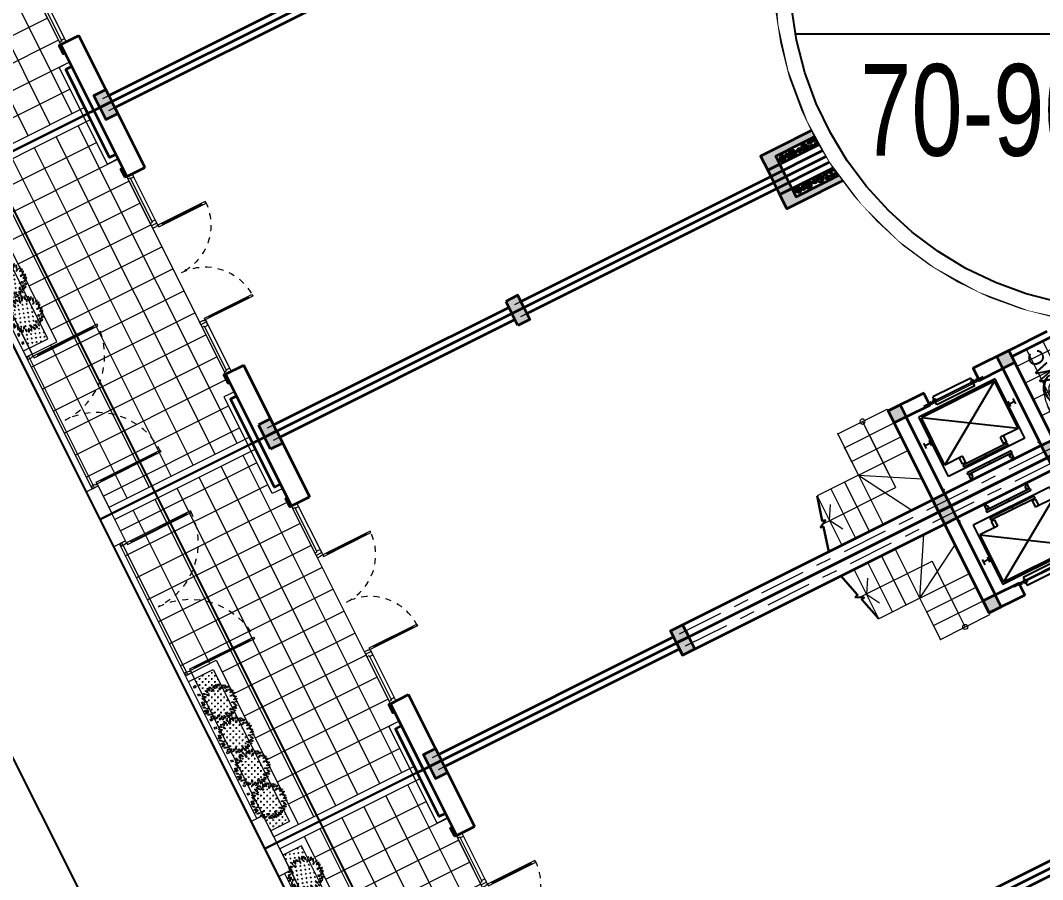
# Model space of a CAD drawing. Header units: millimetres. Extents: x 567980 to 569372, y 2065777 to 2066674.
# Drawn here: x 568853.34 to 568869.98, y 2066361.73 to 2066375.72 of the extents above; entities that cross this region are included whole.
import ezdxf
from ezdxf.enums import TextEntityAlignment as Align
from ezdxf.xclip import XClip

# ---------------------------------------------------------------- set-up
doc = ezdxf.new("R2010")
doc.units = ezdxf.units.MM
for name, pattern in [('ACAD_ISO03W100', [30, 12, -18]), ('CENTER', [3, 1.5, -0.5, 0.5, -0.5]), ('CENTER2', [1.125, 0.75, -0.125, 0.125, -0.125]), ('CONTINOUS', [0]), ('DIVIDEX22', [1.25, 0.625, -0.25, 0, -0.125, 0, -0.25]), ('DOT', [0.25, 0, -0.25]), ('HIDDEN2', [0.1875, 0.125, -0.0625]), ('PHANTOM2', [1.25, 0.625, -0.125, 0.125, -0.125, 0.125, -0.125]), ('PHANTOM3', [1.5, 0.625, -0.125, 0.125, -0.125, 0.125, -0.125, 0.125, -0.125])]:
    doc.linetypes.add(name, pattern=pattern)
for name, color, linetype, lineweight in [('A-CAY', 76, 'Continuous', 13), ('A-COT VACH', 2, 'Continuous', 35), ('A-CUA', 25, 'Continuous', 5), ('A-DIM', 251, 'Continuous', 15), ('A-HATCH', 251, 'Continuous', 5), ('A-NET CAT', 214, 'Continuous', 30), ('A-NET THAY', 125, 'Continuous', 18), ('A-NOI THAT', 44, 'Continuous', 9), ('A-TEXT', 7, 'Continuous', 18), ('A-TRUC', 250, 'CENTER', 5), ('A-TUONG', 255, 'Continuous', 35), ('boDnv', 54, 'Continuous', 25), ('E- RANH GIOI', 1, 'CENTER', 13), ('N1.1-CN', 4, 'CONTINOUS', 35), ('N1.3-TN', 6, 'CENTER2', 35), ('N1.4-TP', 4, 'PHANTOM2', 35), ('N1.5-TH', 2, 'PHANTOM3', 30), ('N1.6-NM', 3, 'DIVIDEX22', 30), ('N4-OTHER1', 143, 'CONTINOUS', 15)]:
    doc.layers.add(name, color=color, linetype=linetype, lineweight=lineweight)
for name, color, linetype in [('A-NOITHAT', 252, 'Continuous'), ('ChiaLo', 128, 'CENTER'), ('datOlienke', 42, 'Continuous'), ('ghi_chu', 7, 'Continuous'), ('LogDg', 7, 'Continuous'), ('LoLK', 6, 'Continuous'), ('M-CD', 40, 'ACAD_ISO03W100'), ('M-Control', 170, 'CENTER2'), ('M-RP', 140, 'Continuous'), ('text', 7, 'Continuous'), ('ViaHeS', 32, 'Continuous')]:
    doc.layers.add(name, color=color, linetype=linetype)
doc.styles.add('A1-arial', font='arial.ttf')
doc.styles.add('avh', font='')
doc.styles.add('rms', font='romans.shx', dxfattribs={"width": 0.7, "bigfont": 'vns.shx'})
doc.styles.get('avh').set_extended_font_data('.VnAvantH')
doc.linetypes.add('ADL', pattern='A,0.125,-0.15,["++",rms,S=0.5,R=0,X=0,Y=-0.2245],-1.35,1.125', length=2.75)

# ---------------------------------------------------------------- blocks, each defined once
blk = doc.blocks.new('NEN')
at = {"layer": 'boDnv', "color": 10, "linetype": 'ADL', "ltscale": 0.25}
blk.add_lwpolyline([(183.1, -44.001), (207.084, -30.046), (208.943, -23.819), (166.891, 60.261), (160.821, 62.463), (135.405, 51.385), (133.351, 45.723), (177.371, -42.291)], close=True, dxfattribs=at)
at = {"layer": 'ChiaLo', "ltscale": 5}
for points in [[(154.468, 1.268), (188.901, 18.489)], [(157.151, -4.099), (191.585, 13.123)], [(159.835, -9.465), (194.269, 7.757)], [(162.519, -14.831), (196.953, 2.391)]]:
    blk.add_lwpolyline(points, dxfattribs=at)
at = {"layer": 'datOlienke'}
blk.add_lwpolyline([(183.229, -45.083), (207.929, -30.712), (210.015, -23.726), (167.607, 61.065), (160.787, 63.539), (134.612, 52.13), (132.265, 45.66), (176.67, -43.125)], close=True, dxfattribs=at)
at = {"layer": 'LogDg'}
blk.add_lwpolyline([(133.661, 54.988), (161.2, 66.992, -0.398858), (171.552, 63.237), (214.134, -21.902, -0.395833), (211.002, -32.395), (185.019, -47.512, -0.432836), (173.841, -44.175), (129.703, 44.076, -0.429738)], format="xyb", close=True, dxfattribs=at)
at = {"layer": 'LoLK'}
for points in [[(169.671, 15.58), (151.784, 6.634), (154.468, 1.268), (172.355, 10.214)], [(172.355, 10.214), (154.468, 1.268), (157.151, -4.099), (175.039, 4.848)], [(175.039, 4.848), (157.151, -4.099), (159.835, -9.465), (177.723, -0.519)], [(180.407, -5.885), (177.723, -0.519), (159.835, -9.465), (162.519, -14.831)], [(180.407, -5.885), (162.519, -14.831), (165.203, -20.197), (183.091, -11.251)]]:
    blk.add_lwpolyline(points, close=True, dxfattribs=at)
at = {"layer": 'ViaHeS'}
blk.add_lwpolyline([(183.229, -45.083), (207.929, -30.712), (210.015, -23.726), (167.607, 61.065), (160.787, 63.539), (134.612, 52.13), (132.265, 45.66), (176.67, -43.125)], close=True, dxfattribs=at)
blk = doc.blocks.new('NEN NO1')
at = {"layer": 'datOlienke'}
blk.add_lwpolyline([(4.684, 4.99), (2.881, 33.51), (-2.435, 38.5), (-97.24, 38.5), (-102.503, 33.507), (-104.007, 4.993), (-99.271, 0), (0, 0)], close=True, dxfattribs=at)
at = {"layer": 'LoLK'}
for points in [[(-55.635, 20), (-55.635, 0), (-49.635, 0), (-49.635, 20)], [(-49.635, 20), (-49.635, 0), (-43.635, 0), (-43.635, 20)], [(-43.635, 20), (-43.635, 0), (-37.635, 0), (-37.635, 20)], [(-31.635, 20), (-37.635, 20), (-37.635, 0), (-31.635, 0)], [(-31.635, 20), (-31.635, 0), (-25.635, 0), (-25.635, 20)]]:
    blk.add_lwpolyline(points, close=True, dxfattribs=at)
blk = doc.blocks.new('AP11B2')
at = {"layer": 'A-NOITHAT'}
for p, q in [((558, 1417), (-568, 1417)), ((-435, 1392), (-435, 1442)), ((-385, 1392), (-385, 1442)), ((-335, 1442), (-385, 1442)), ((-335, 1392), (-385, 1392)), ((360, 1492), (-360, 1492)), ((-360, 1342), (-360, 1492)), ((-335, 1392), (-335, 1442)), ((385, 1442), (335, 1442)), ((335, 1392), (335, 1442)), ((385, 1392), (335, 1392)), ((360, 1342), (360, 1492)), ((385, 1392), (385, 1442)), ((435, 1392), (435, 1442)), ((-725, 166), (-725, 1292)), ((725, 1292), (-725, 1292)), ((-695, 366), (-695, 1262)), ((695, 1262), (-695, 1262)), ((695, 366), (-695, 1262)), ((-695, 366), (695, 1262)), ((360, 1342), (-360, 1342)), ((695, 366), (695, 1262)), ((725, 166), (725, 1292)), ((-850, 757), (-850, 857)), ((-750, 807), (-850, 807)), ((-750, 757), (-750, 857)), ((750, 757), (750, 857)), ((750, 807), (850, 807)), ((850, 757), (850, 857)), ((-360, 366), (-695, 366)), ((-420, 246), (-420, 366)), ((-360, 246), (-360, 366)), ((695, 366), (360, 366)), ((360, 246), (360, 366)), ((420, 246), (420, 366)), ((-360, 246), (-420, 246)), ((417, 226), (-417, 226)), ((-417, 186), (-417, 226)), ((417, 186), (-417, 186)), ((0, 186), (0, 226)), ((420, 246), (360, 246)), ((417, 186), (417, 226)), ((725, 166), (-725, 166)), ((417, 79), (-417, 79)), ((-417, 39), (-417, 79)), ((417, 39), (-417, 39)), ((-407, -67), (-407, 25)), ((-367, 25), (-407, 25)), ((-357, -15), (-357, 15)), ((0, 39), (0, 79)), ((357, -15), (357, 15)), ((407, 25), (367, 25)), ((407, -67), (407, 25)), ((417, 39), (417, 79)), ((-387, -77), (-397, -77)), ((-377, -67), (-377, -25)), ((-367, -25), (-377, -25)), ((377, -25), (367, -25)), ((377, -67), (377, -25)), ((397, -77), (387, -77))]:
    blk.add_line(p, q, dxfattribs=at)
for centre, start, end in [((-367, 15), 0, 90), ((367, 15), 90, 180), ((-397, -67), 180, 270), ((-387, -67), 270, 0), ((-367, -15), 270, 0), ((367, -15), 180, 270), ((387, -67), 180, 270), ((397, -67), 270, 0)]:
    blk.add_arc(centre, 10, start, end, dxfattribs=at)
for p in [(-900, 0), (900, 0)]:
    blk.add_point(p, dxfattribs=at)
blk = doc.blocks.new('cot 220')
at = {"layer": 'A-COT VACH'}
h = blk.add_hatch(color=256, dxfattribs=at)
h.dxf.hatch_style = 1
h.paths.add_polyline_path([(110, 110), (-110, 110), (-110, -110), (110, -110)])
blk.add_lwpolyline([(-110, -110), (110, -110), (110, 110), (-110, 110)], close=True, dxfattribs=at)
blk = doc.blocks.new('xi')
for p, q in [((31751, -119432), (31751, -119586)), ((31977, -119418), (31763, -119418)), ((31977, -119418), (32191, -119418)), ((32202, -119432), (32202, -119586)), ((31900, -119663), (31900, -119691)), ((31902, -119661), (31912, -119661)), ((31914, -119663), (31914, -119691)), ((32040, -119663), (32040, -119691)), ((32052, -119661), (32042, -119661)), ((32054, -119663), (32054, -119691)), ((32234, -119513), (32202, -119517)), ((32215, -119526), (32202, -119526)), ((32215, -119563), (32202, -119563)), ((32234, -119573), (32202, -119569)), ((32215, -119516), (32215, -119571)), ((32256, -119534), (32256, -119553)), ((31855, -119684), (31870, -119914)), ((31858, -119700), (31867, -119700)), ((31879, -119691), (32075, -119691)), ((31914, -119678), (31927, -119678)), ((31929, -119680), (31929, -119691)), ((32025, -119680), (32025, -119691)), ((32040, -119678), (32027, -119678)), ((32098, -119684), (32083, -119914)), ((32096, -119700), (32087, -119700))]:
    blk.add_line(p, q)
blk.add_circle((31977, -119703), 42.5)
for points in [[(31726, -119541), (31726, -119510), (31728, -119478), (31732, -119447)], [(31732, -119447), (31733, -119431), (31746, -119418), (31763, -119418)], [(31751, -119432), (31751, -119424), (31758, -119418), (31766, -119418)], [(32187, -119418), (32195, -119418), (32202, -119424), (32202, -119432)], [(32191, -119418), (32207, -119418), (32220, -119431), (32221, -119447)], [(32221, -119447), (32224, -119469), (32226, -119492), (32226, -119514)], [(31732, -119673), (31727, -119629), (31725, -119585), (31726, -119541)], [(31735, -119709), (31735, -119679), (31738, -119650), (31744, -119622)], [(31744, -119622), (31747, -119614), (31752, -119607), (31758, -119601)], [(31758, -119601), (31754, -119597), (31751, -119592), (31751, -119586)], [(31977, -119611), (31904, -119610), (31831, -119607), (31758, -119601)], [(31900, -119663), (31900, -119662), (31901, -119661), (31902, -119661)], [(31912, -119661), (31913, -119661), (31914, -119662), (31914, -119663)], [(32195, -119601), (32122, -119607), (32050, -119610), (31977, -119611)], [(32040, -119663), (32040, -119662), (32041, -119661), (32042, -119661)], [(32052, -119661), (32053, -119661), (32054, -119662), (32054, -119663)], [(32202, -119586), (32202, -119592), (32199, -119597), (32195, -119601)], [(32195, -119601), (32201, -119607), (32206, -119614), (32209, -119622)], [(32209, -119622), (32215, -119650), (32218, -119679), (32218, -119709)], [(32228, -119573), (32227, -119606), (32225, -119639), (32221, -119673)], [(31790, -119971), (31759, -119874), (31740, -119774), (31732, -119673)], [(31797, -119926), (31789, -119886), (31790, -119845), (31801, -119805)], [(31801, -119805), (31810, -119769), (31827, -119734), (31850, -119704)], [(31805, -119851), (31807, -119829), (31812, -119808), (31820, -119788)], [(31820, -119788), (31832, -119754), (31849, -119723), (31871, -119695)], [(31850, -119704), (31852, -119701), (31854, -119700), (31858, -119700)], [(31871, -119695), (31873, -119692), (31875, -119691), (31879, -119691)], [(31927, -119678), (31928, -119678), (31929, -119679), (31929, -119680)], [(32025, -119680), (32025, -119679), (32026, -119678), (32027, -119678)], [(32075, -119691), (32078, -119691), (32081, -119692), (32083, -119695)], [(32083, -119695), (32104, -119723), (32122, -119754), (32134, -119788)], [(32096, -119700), (32099, -119700), (32102, -119701), (32104, -119704)], [(32104, -119704), (32127, -119734), (32143, -119769), (32152, -119805)], [(32134, -119788), (32141, -119808), (32146, -119829), (32148, -119851)], [(32152, -119805), (32163, -119845), (32165, -119886), (32157, -119926)], [(32221, -119673), (32214, -119774), (32194, -119874), (32163, -119971)], [(31803, -120001), (31798, -119992), (31793, -119981), (31790, -119971)], [(31899, -120097), (31831, -120035), (31796, -119943), (31805, -119851)], [(31882, -120098), (31839, -120049), (31809, -119990), (31797, -119926)], [(31977, -120018), (31919, -120018), (31872, -119972), (31870, -119914)], [(32083, -119914), (32082, -119972), (32034, -120018), (31977, -120018)], [(32148, -119851), (32158, -119943), (32123, -120035), (32054, -120097)], [(32157, -119926), (32144, -119990), (32115, -120049), (32071, -120098)], [(32163, -119971), (32160, -119981), (32156, -119992), (32151, -120001)], [(31868, -120091), (31842, -120065), (31820, -120035), (31803, -120001)], [(31977, -120138), (31936, -120138), (31896, -120121), (31868, -120091)], [(32054, -120097), (32010, -120138), (31943, -120138), (31899, -120097)], [(32085, -120091), (32057, -120121), (32018, -120138), (31977, -120138)], [(32151, -120001), (32134, -120035), (32112, -120065), (32085, -120091)]]:
    blk.add_open_spline(points, degree=3)
for points in [[(31855, -119684), (31847, -119617), (31896, -119556), (31963, -119549), (31968, -119548), (31972, -119548), (31977, -119548)], [(31977, -119548), (32044, -119548), (32099, -119603), (32099, -119670), (32099, -119675), (32099, -119679), (32098, -119684)], [(32234, -119513), (32245, -119512), (32256, -119521), (32256, -119533), (32256, -119534), (32256, -119534), (32256, -119534)], [(32256, -119553), (32256, -119564), (32246, -119574), (32234, -119574), (32234, -119574), (32234, -119574), (32234, -119573)], [(32071, -120098), (32024, -120150), (31944, -120154), (31892, -120107), (31888, -120104), (31885, -120101), (31882, -120098)]]:
    blk.add_open_spline(points, degree=3, knots=[0, 0, 0, 0, 1, 1, 1, 2, 2, 2, 2])
blk = doc.blocks.new('N-ONGDUNG')
at = {"layer": 'N4-OTHER1', "ltscale": 10}
h = blk.add_hatch(dxfattribs=at)
h.set_pattern_fill('ANSI31', color=256, scale=36, angle=-90, style=0)
h.set_pattern_definition([(315, (39548.85, 159241.4585), (3.18198052, 3.18198052), [])])
h.paths.add_polyline_path([(0, 45, -0.414214), (45, 0), (0, 0)])
h.paths.add_polyline_path([(-45, 0, -0.414214), (0, 45), (0, 0, 1)])
h.paths.add_polyline_path([(0, 0), (45, 0, -1)])
at = {"linetype": 'Continuous', "ltscale": 10}
for p, q in [((63, 0), (-63, 0)), ((0, 63), (0, -63))]:
    blk.add_line(p, q, dxfattribs=at)
blk.add_circle((0, 0), 45, dxfattribs=at)
for centre, start, end in [((-23, 0), 0, 180), ((23, 0), 180, 0)]:
    blk.add_arc(centre, 22.5, start, end, dxfattribs=at)
blk = doc.blocks.new('$cc')
h = blk.add_hatch()
h.set_pattern_fill('_USER', color=8, scale=0.05, angle=45, style=0, pattern_type=0)
h.set_pattern_definition([(45, (-200956.024176, 465343.044346), (-0.0353553390593, 0.0353553390593), [])])
edge = h.paths.add_edge_path()
edge.add_arc((-0.19, -0.25), 0.313, -53.1301, 53.1301, ccw=False)
edge.add_arc((0, 0), 0.5, 90, 270, ccw=False)
edge.add_arc((0.19, 0.25), 0.312, 126.8699, 233.1301)
at = {"color": 8}
blk.add_lwpolyline([(0, 0, -0.5), (0, -0.5, -1), (0, 0.5, 0.5), (0, 0, 0.333333), (0, 0, 0.333333)], format="xyb", dxfattribs=at)
blk.add_circle((0, 0), 0.5)
blk = doc.blocks.new('A$C9810a9bf')
at = {"layer": 'M-RP', "ltscale": 200}
for centre, radius in [((-14.75, 0), 14.75), ((-14.75, 0), 4.75), ((17.95, 0), 17.95), ((17.95, 0), 7.95)]:
    blk.add_circle(centre, radius, dxfattribs=at)
blk.add_ellipse((3.2, 0), major_axis=(-32.7, 0), ratio=0.75611402, dxfattribs=at)
at = {"layer": 'M-RP', "ltscale": 200, "xscale": 9.5, "yscale": 9.5, "zscale": 9.5, "rotation": 180}
blk.add_blockref('$cc', (-14.75, 0), dxfattribs=at)
at = {"layer": 'M-RP', "ltscale": 200, "xscale": 15.9, "yscale": 15.9, "zscale": 15.9}
blk.add_blockref('$cc', (17.95, 0), dxfattribs=at)
blk = doc.blocks.new('A$Caa2107e4')
at = {"layer": 'M-Control', "ltscale": 0.03}
for centre, radius in [((-14.75, 0), 14.75), ((-14.75, 0), 4.75), ((17.95, 0), 17.95), ((17.95, 0), 7.95)]:
    blk.add_circle(centre, radius, dxfattribs=at)
blk.add_ellipse((3.2, 0), major_axis=(-32.7, 0), ratio=0.75611402, dxfattribs=at)
at = {"layer": 'M-Control', "ltscale": 0.03, "xscale": 9.5, "yscale": 9.5, "zscale": 9.5, "rotation": 180}
blk.add_blockref('$cc', (-14.75, 0), dxfattribs=at)
at = {"layer": 'M-Control', "ltscale": 0.03, "xscale": 15.9, "yscale": 15.9, "zscale": 15.9}
blk.add_blockref('$cc', (17.95, 0), dxfattribs=at)
blk = doc.blocks.new('truc kt')
at = {"layer": 'A-HATCH'}
h = blk.add_hatch(color=256, dxfattribs=at)
h.dxf.hatch_style = 1
h.paths.add_polyline_path([(110, 1010), (110, 1120), (-260, 1120), (-260, -110), (0, -110), (0, 110), (-150, 110), (-150, 1010)])
at = {"layer": 'A-TUONG'}
for points in [[(110, 1010), (110, 1120), (-260, 1120), (-260, -110), (0, -110), (0, 110), (-150, 110), (-150, 1010), (110, 1010)], [(0, 110), (0, 1010)]]:
    blk.add_lwpolyline(points, dxfattribs=at)
at = {"layer": 'M-CD', "xscale": 34, "yscale": 34, "zscale": 34}
blk.add_blockref('$cc', (-116, 961), dxfattribs=at)
at = {"layer": 'M-RP', "ltscale": 200, "rotation": 90}
for name, p in [('A$C9810a9bf', (-101, 876)), ('A$Caa2107e4', (-101, 876)), ('A$C9810a9bf', (-26, 961)), ('A$Caa2107e4', (-26, 961)), ('A$C9810a9bf', (-26, 876)), ('A$Caa2107e4', (-26, 876)), ('A$C9810a9bf', (-101, 790)), ('A$Caa2107e4', (-101, 790)), ('A$C9810a9bf', (-101, 705)), ('A$Caa2107e4', (-101, 705)), ('A$C9810a9bf', (-26, 790)), ('A$Caa2107e4', (-26, 790)), ('A$C9810a9bf', (-26, 705)), ('A$Caa2107e4', (-26, 705))]:
    blk.add_blockref(name, p, dxfattribs=at)
at = {"layer": 'N1.1-CN', "xscale": 0.4444444444444456, "yscale": 0.4444444444444456, "zscale": 0.4444444444444456, "rotation": 90}
blk.add_blockref('N-ONGDUNG', (-20, 309), dxfattribs=at)
at = {"layer": 'N1.3-TN', "xscale": -1, "rotation": 270}
blk.add_blockref('N-ONGDUNG', (-65, 192), dxfattribs=at)
at = {"layer": 'N1.4-TP', "xscale": 1.222222222222222, "yscale": 1.222222222222222, "zscale": 1.222222222222222, "rotation": 270}
blk.add_blockref('N-ONGDUNG', (-65, 376), dxfattribs=at)
at = {"layer": 'N1.5-TH', "xscale": 0.6666666666666677, "yscale": 0.6666666666666677, "zscale": 0.6666666666666677, "rotation": 90}
for p in [(-65, 495), (-76, 282)]:
    blk.add_blockref('N-ONGDUNG', p, dxfattribs=at)
at = {"layer": 'N1.6-NM', "xscale": -1.222222222222222, "yscale": 1.222222222222222, "zscale": 1.222222222222222, "rotation": 270}
blk.add_blockref('N-ONGDUNG', (-65, 592), dxfattribs=at)
blk = doc.blocks.new('cot gia md a1')
at = {"layer": 'A-NET THAY'}
blk.add_lwpolyline([(880, 0), (880, -190), (0, -190), (0, -110)], dxfattribs=at)
at = {"layer": 'A-TUONG'}
blk.add_lwpolyline([(800, 0), (800, -110), (0, -110), (0, 0)], dxfattribs=at)
blk = doc.blocks.new('phao cua chinh mb a1')
at = {"layer": 'A-TUONG'}
blk.add_lwpolyline([(0, 0), (0, -30), (-150, -30), (-150, 0)], dxfattribs=at)
blk = doc.blocks.new('TRU CONG')
at = {"layer": 'A-NET THAY'}
blk.add_lwpolyline([(0, 0), (500, 0), (500, 220), (0, 220)], close=True, dxfattribs=at)
blk = doc.blocks.new('*U304')
for p, q in [((90, 1450), (50, 1450)), ((70, 100), (70, 1450)), ((3110, 1450), (3150, 1450)), ((3130, 100), (3130, 1450)), ((90, 100), (50, 100)), ((3110, 100), (3150, 100))]:
    blk.add_line(p, q)
for points in [[(50, 0), (90, 0), (90, 1550), (50, 1550)], [(3150, 0), (3110, 0), (3110, 1550), (3150, 1550)], [(0, -133), (60, -133), (60, -40), (50, -40), (50, 0), (0, 0)], [(3200, -133), (3140, -133), (3140, -40), (3150, -40), (3150, 0), (3200, 0)]]:
    blk.add_lwpolyline(points, close=True)
at = {"linetype": 'HIDDEN2'}
for centre, start, end in [((50, 0), 0, 90), ((3150, 0), 90, 180)]:
    blk.add_arc(centre, 1550, start, end, dxfattribs=at)
blk = doc.blocks.new('*U316')
at = {"layer": 'A-NET THAY'}
blk.add_lwpolyline([(-0.015, -0.015), (0.015, -0.015), (0.015, 0.015), (-0.015, 0.015)], close=True, dxfattribs=at)
blk = doc.blocks.new('*U317')
at = {"layer": 'A-NET THAY', "color": 0, "linetype": 'ByBlock', "lineweight": -2, "transparency": 16777216}
for p in [(0, 0), (0.15, 0), (0.3, 0), (0.45, 0), (0.6, 0), (0.75, 0), (0.9, 0), (1.05, 0), (1.2, 0), (1.35, 0), (1.5, 0), (1.65, 0), (1.8, 0), (1.95, 0), (2.1, 0), (2.25, 0)]:
    blk.add_blockref('*U316', p, dxfattribs=at)
blk = doc.blocks.new('mb-cay40')
at = {"color": 0, "linetype": 'ByBlock'}
for centre, radius, start, end in [((-427, 694), 54.1, 146.8151, 244.0193), ((-496, 675), 54.1, 326.8151, 64.0193), ((-300, 710), 100, 149.4737, 231.7586), ((-448, 683), 100, 329.4737, 51.7586), ((-231, 779), 98.1, 192.306, 259.6849), ((-344, 662), 98.1, 12.306, 79.6849), ((-148, 638), 79.7, 145.5248, 220.8327), ((-273, 631), 79.7, 325.5248, 40.8327), ((-136, 737), 62.9, 125.4093, 202.7101), ((-231, 764), 62.9, 305.4093, 22.7101), ((16, 684), 137, 133.8117, 194.3077), ((-211, 749), 137, 313.8117, 14.3077), ((113, 711), 137, 163.4642, 212.7906), ((-134, 676), 137, 343.4642, 32.7906), ((138, 616), 80.6, 104.1004, 168.465), ((40, 710), 80.6, 284.1004, 348.465), ((-680, 301), 102, 69.7201, 135.6489), ((-718, 468), 102, 249.7201, 315.6489), ((-654, 503), 44.2, 163.4933, 274.4697), ((-693, 471), 44.2, 343.4933, 94.4697), ((-542, 597), 98.1, 183.3189, 263.1904), ((-651, 494), 98.1, 3.3189, 83.1904), ((-620, 357), 75.8, 22.5723, 98.3335), ((-561, 461), 75.8, 202.5723, 278.3335), ((-554, 556), 69.9, 25.4537, 116.6852), ((-522, 648), 69.9, 205.4537, 296.6852), ((-390, 597), 66.9, 168.8066, 257.6391), ((-470, 545), 66.9, 348.8066, 77.6391), ((49, 562), 68.8, 103.8914, 198.9039), ((-33, 607), 68.8, 283.8914, 18.9039), ((230, 506), 141, 100.3005, 160.4476), ((72, 692), 141, 280.3005, 340.4476), ((213, 369), 79.6, 86.0282, 161.3698), ((143, 474), 79.6, 266.0282, 341.3698), ((260, 521), 76.9, 122.5817, 207.18), ((150, 551), 76.9, 302.5817, 27.18), ((320, 284), 110, 64.7353, 140.5781), ((282, 453), 110, 244.7353, 320.5781), ((300, 426), 53.5, 59.9815, 155.6676), ((278, 494), 53.5, 239.9815, 335.6676), ((-767, 152), 75.6, 44.2576, 108.5927), ((-736, 277), 75.6, 224.2576, 288.5927), ((-743, 226), 96, 30.9482, 110.5784), ((-695, 365), 96, 210.9482, 290.5784), ((-787, 176), 111, 280.8762, 345.4479), ((-659, 40), 111, 100.8762, 165.4479), ((-690, -39), 87.4, 54.9745, 151.3792), ((-716, 74), 87.4, 234.9745, 331.3792), ((-638, 119), 83.9, 60.5095, 129.292), ((-649, 257), 83.9, 240.5095, 309.292), ((159, -75), 77.3, 28.8072, 103.9199), ((208, 37), 77.3, 208.8072, 283.9199), ((243, 141), 78, 58.8748, 131.2135), ((232, 267), 78, 238.8748, 311.2135), ((314, -59), 90.4, 71.3712, 141.7535), ((272, 83), 90.4, 251.3712, 321.7535), ((293, 25), 97.6, 29.1952, 106.7189), ((350, 166), 97.6, 209.1952, 286.7189), ((359, 242), 79.1, 90.2529, 173.5221), ((280, 330), 79.1, 270.2529, 353.5221), ((344, 142), 53.6, 28.1981, 112.1918), ((371, 217), 53.6, 208.1981, 292.1918), ((-675, -123), 70, 71.8192, 140.0818), ((-707, -12), 70, 251.8192, 320.0818), ((-557, -163), 78, 113.4753, 203.456), ((-660, -123), 78, 293.4753, 23.456), ((-617, 21), 75, 267.1724, 337.2365), ((-551, -83), 75, 87.1724, 157.2365), ((-605, -147), 107, 271.6328, 352.0268), ((-496, -269), 107, 91.6328, 172.0268), ((-473, -294), 49.3, 76.5419, 193.4774), ((-509, -257), 49.3, 256.5419, 13.4774), ((-342, -221), 95.9, 122.8873, 186.7253), ((-489, -152), 95.9, 302.8873, 6.7253), ((-314, -281), 91.1, 159.117, 230.3606), ((-457, -318), 91.1, 339.117, 50.3606), ((-220, -348), 109, 122.117, 201.7275), ((-379, -297), 109, 302.117, 21.7275), ((-170, -364), 62.5, 129.7475, 206.0709), ((-267, -343), 62.5, 309.7475, 26.0709), ((-133, -236), 75.4, 148.7877, 221.5977), ((-253, -247), 75.4, 328.7877, 41.5977), ((-160, -372), 84.6, 5.3196, 80.419), ((-61, -281), 84.6, 185.3196, 260.419), ((100, -278), 148, 165.2071, 218.3217), ((-159, -332), 148, 345.2071, 38.3217), ((-19, -211), 70.3, 353.65, 74.6514), ((70, -151), 70.3, 173.65, 254.6514), ((110, -276), 64.3, 156.7754, 231.288), ((11, -301), 64.3, 336.7754, 51.288), ((113, -290), 96.7, 38.6962, 106.2415), ((162, -137), 96.7, 218.6962, 286.2415), ((133, -213), 116, 6.5487, 76.8911), ((275, -87), 116, 186.5487, 256.8911), ((243, -118), 50.7, 359.2557, 87.6287), ((296, -68), 50.7, 179.2557, 267.6287)]:
    blk.add_arc(centre, radius, start, end, dxfattribs=at)
blk = doc.blocks.new('*U310')
at = {"layer": 'A-CAY', "xscale": 0.0005, "yscale": 0.0005, "zscale": 0.0005, "rotation": 296.5718179110141}
blk.add_blockref('mb-cay40', (-0.044, -0.134), dxfattribs=at)
blk = doc.blocks.new('*U311')
at = {"layer": 'A-NET THAY', "color": 0, "linetype": 'ByBlock', "lineweight": -2, "transparency": 16777216}
for p in [(0, 0), (0.6, 0), (1.2, 0), (1.8, 0)]:
    blk.add_blockref('*U310', p, dxfattribs=at)
blk = doc.blocks.new('*U305')
for p, q in [((90, -100), (50, -100)), ((70, -100), (70, -1050)), ((2310, -100), (2350, -100)), ((2330, -100), (2330, -1050)), ((90, -1050), (50, -1050)), ((2310, -1050), (2350, -1050))]:
    blk.add_line(p, q)
for points in [[(0, 133), (60, 133), (60, 40), (50, 40), (50, 0), (0, 0)], [(2400, 133), (2340, 133), (2340, 40), (2350, 40), (2350, 0), (2400, 0)], [(50, 0), (90, 0), (90, -1150), (50, -1150)], [(2350, 0), (2310, 0), (2310, -1150), (2350, -1150)]]:
    blk.add_lwpolyline(points, close=True)
at = {"linetype": 'HIDDEN2'}
for centre, start, end in [((50, 0), 270, 0), ((2350, 0), 180, 270)]:
    blk.add_arc(centre, 1150, start, end, dxfattribs=at)
blk = doc.blocks.new('*U303')
at = {"ltscale": 10}
for p, q in [((900, 0), (0, 0)), ((855, -60), (45, -60)), ((855, -100), (45, -100))]:
    blk.add_line(p, q, dxfattribs=at)
for points in [[(0, -100), (45, -100), (45, -60), (60, -60), (60, 0), (0, 0)], [(900, -100), (855, -100), (855, -60), (840, -60), (840, 0), (900, 0)]]:
    blk.add_lwpolyline(points, close=True, dxfattribs=at)
blk = doc.blocks.new('MBT1 A1')
at = {"layer": 'A-HATCH', "ltscale": 100}
h = blk.add_hatch(dxfattribs=at)
h.set_pattern_fill('_USER', color=251, scale=0.3, double=1, pattern_type=0)
h.set_pattern_definition([(6e-15, (-314.552, -96.80992), (-1e-17, 0.3), []), (90, (-314.552, -96.80992), (-0.3, 0), [])])
h.paths.add_polyline_path([(0.67, -4.73), (0.46, -4.73), (0.46, -5.53), (1.62, -5.53), (1.62, -5.53), (1.73, -5.53), (1.73, -4.84), (1.73, -4.04), (1.73, -3.93), (0.67, -3.93)])
at = {"layer": 'A-HATCH'}
h = blk.add_hatch(dxfattribs=at)
h.set_pattern_fill('SQRTMPLT', color=256, scale=0.4, pattern_type=2)
h.set_pattern_definition([(6e-15, (-410.51707, -66.48982), (-3e-17, 0.4), []), (90, (-410.51707, -66.48982), (-0.4, 0), [])])
h.paths.add_polyline_path([(5.89, -17.3), (5.12, -17.3), (5.12, -17.11), (4.95, -17.11), (4.95, -17.14), (4.8, -17.14), (4.8, -17.11), (1.2, -17.11), (1.2, -17.14), (1.05, -17.14), (1.05, -17.11), (0.88, -17.11), (0.88, -17.3), (0.11, -17.3), (0.11, -19.33), (3.1, -19.33), (3.1, -19.78), (3.1, -19.89), (5.5, -19.89), (5.5, -19.78), (5.89, -19.78)])
at = {"layer": 'A-HATCH', "true_color": 0x46cb3a}
h = blk.add_hatch(dxfattribs=at)
h.set_pattern_fill('CROSS', color=95, scale=0.2, angle=-63.4282, double=1)
h.set_pattern_definition([(296.571818, (-410.51707, -66.48982), (0.0670846797, -0.022352757), [0.025, -0.075]), (26.571818, (-410.522656, -66.50659), (0.022352757, 0.0670846797), [0.025, -0.075])])
h.paths.add_polyline_path([(2.99, -19.44), (0.22, -19.44), (0.22, -19.78), (2.99, -19.78)])
at = {"layer": 'A-NET CAT'}
blk.add_lwpolyline([(1.12, -9.38), (0.717, -9.488), (0.704, -9.439), (0.633, -9.562), (0.62, -9.514), (0.22, -9.621)], dxfattribs=at)
at = {"layer": 'A-NET THAY', "ltscale": 100}
for p, q in [((0, -5.53), (1.84, -5.53)), ((1.62, -7.08), (1.62, -6.18)), ((1.12, -8.63), (0.601, -7.73)), ((1.12, -8.63), (1.12, -7.73)), ((1.37, -8.63), (1.37, -7.73)), ((1.62, -8.63), (1.62, -7.73)), ((1.12, -8.63), (0.22, -8.11)), ((1.12, -8.63), (0.22, -8.63)), ((1.12, -8.63), (1.12, -9.38)), ((1.62, -8.63), (1.12, -8.63)), ((1.87, -8.63), (1.37, -8.63)), ((1.12, -8.88), (0.22, -8.88)), ((1.12, -9.13), (0.22, -9.13)), ((1.12, -9.38), (0.22, -9.38))]:
    blk.add_line(p, q, dxfattribs=at)
at = {"layer": 'A-NET THAY', "color": 251, "ltscale": 10}
for p, q in [((1.62, -8.18), (0.67, -8.18)), ((0.67, -9.498), (0.67, -8.18)), ((1.87, -8.18), (0.92, -8.18))]:
    blk.add_line(p, q, dxfattribs=at)
at = {"layer": 'A-NET THAY'}
for p, q in [((1.2, -17.11), (4.8, -17.11)), ((3.1, -19.89), (5.5, -19.89)), ((0.5, -20), (5.5, -20))]:
    blk.add_line(p, q, dxfattribs=at)
at = {"layer": 'A-NET THAY', "ltscale": 100}
blk.add_lwpolyline([(1.87, -8.63), (1.87, -7.73), (1.84, -7.73)], dxfattribs=at)
at = {"layer": 'A-NET THAY', "ltscale": 10}
blk.add_lwpolyline([(0.446, -9.25), (0.67, -9.38), (0.894, -9.25)], dxfattribs=at)
at = {"layer": 'A-NET THAY'}
for points in [[(0, -19.78), (0, -17.22), (0.11, -17.22), (0.11, -19.78)], [(6, -19.78), (6, -17.22), (5.89, -17.22), (5.89, -19.78)], [(0.11, -19.78), (3.1, -19.78), (3.1, -19.33), (0.11, -19.33)], [(0.5, -19.89), (3.1, -19.89), (3.1, -19.78), (0.5, -19.78)], [(2.99, -19.89), (3.1, -19.89), (3.1, -19.78), (2.99, -19.78)]]:
    blk.add_lwpolyline(points, close=True, dxfattribs=at)
blk.add_lwpolyline([(2.99, -19.78), (2.99, -19.44), (0.22, -19.44), (0.22, -19.78)], dxfattribs=at)
at = {"layer": 'A-NET THAY', "ltscale": 10}
blk.add_circle((1.87, -8.18), 0.0412, dxfattribs=at)
at = {"layer": 'A-NET THAY', "ltscale": 100}
for p in [(1.37, -8.63), (1.37, -8.63), (1.62, -8.63), (1.62, -8.63), (1.87, -8.63), (1.87, -8.63)]:
    blk.add_point(p, dxfattribs=at)
at = {"layer": 'A-TRUC', "ltscale": 0.5}
for p, q in [((0.11, -16.89), (0.11, -2.11)), ((5.89, -16.89), (5.89, -2.11))]:
    blk.add_line(p, q, dxfattribs=at)
at = {"layer": 'A-TUONG'}
for p, q in [((0, -17.11), (0, -2)), ((6, -17.11), (6, -2)), ((5.89, -12.28), (5.89, -2.22)), ((1.73, -5.53), (1.73, -4.83)), ((1.84, -5.53), (1.84, -4.83)), ((1.73, -5.53), (1.84, -5.53)), ((0.22, -12.5), (0.22, -7.73)), ((0.22, -12.5), (0.11, -12.5)), ((0.11, -16.78), (0.11, -12.5)), ((5.89, -16.78), (5.89, -12.5)), ((0.11, -16.78), (1.2, -16.78)), ((1.2, -17.11), (1.2, -16.78)), ((5.89, -16.78), (4.8, -16.78)), ((4.8, -17.11), (4.8, -16.78)), ((0, -17.11), (1.2, -17.11)), ((4.8, -17.11), (6, -17.11))]:
    blk.add_line(p, q, dxfattribs=at)
at = {"layer": 'A-TUONG', "ltscale": 100}
blk.add_lwpolyline([(1.84, -7.08), (1.84, -7.73), (0, -7.73), (0, -5.53), (1.84, -5.53), (1.84, -6.18), (1.62, -6.18), (1.62, -5.75), (0.22, -5.75), (0.22, -7.51), (1.62, -7.51), (1.62, -7.08)], close=True, dxfattribs=at)
at = {"layer": 'A-TUONG'}
blk.add_lwpolyline([(5.78, -12.5), (6, -12.5), (6, -12.28), (5.78, -12.28)], close=True, dxfattribs=at)
at = {"layer": 'A-COT VACH', "xscale": 0.001, "yscale": 0.001, "zscale": 0.001}
for p in [(0.11, -5.64), (1.73, -5.64), (0.11, -7.62), (1.73, -7.62), (5.89, -7.62), (0.11, -12.39), (5.89, -12.39), (0.11, -16.89), (5.89, -16.89)]:
    blk.add_blockref('cot 220', p, dxfattribs=at)
at = {"layer": 'A-CUA', "extrusion": (0, 0, -1), "xscale": 0.0007500000000000045, "yscale": 0.0007500000000000045, "zscale": -0.0007500000000000046, "rotation": 179.9999363377021}
blk.add_blockref('*U305', (-2.1, -17.01), dxfattribs=at)
at = {"layer": 'A-CUA', "yscale": 0.001, "zscale": 0.001, "rotation": 6.366229791333411e-05}
for p, xscale in [((1.2, -17.01), 0.001), ((4.8, -17.01), -0.001)]:
    blk.add_blockref('*U303', p, dxfattribs=dict(at, xscale=xscale))
at = {"layer": 'A-CUA', "extrusion": (0, 0, -1), "xscale": -0.0007500000000000044, "yscale": 0.0007500000000000044, "zscale": -0.0007500000000000044}
blk.add_blockref('*U304', (-3.1, -19.78), dxfattribs=at)
at = {"layer": 'A-DIM', "xscale": 0.001, "yscale": 0.001, "zscale": 0.001}
blk.add_blockref('truc kt', (5.78, -7.62), dxfattribs=at)
at = {"layer": 'A-NET THAY', "yscale": 0.001, "zscale": 0.001}
for name, p, xscale in [('cot gia md a1', (0, -17.11), 0.001), ('phao cua chinh mb a1', (1.2, -17.11), 0.001), ('phao cua chinh mb a1', (4.8, -17.11), -0.001), ('cot gia md a1', (6, -17.11), -0.001), ('TRU CONG', (0, -20), 0.001), ('TRU CONG', (6, -20), -0.001)]:
    blk.add_blockref(name, p, dxfattribs=dict(at, xscale=xscale))
at = {"layer": 'A-NET THAY'}
for name, p in [('*U311', (0.67, -19.587)), ('*U317', (0.62, -19.835))]:
    blk.add_blockref(name, p, dxfattribs=at)
at = {"layer": 'A-NOI THAT', "linetype": 'ByBlock', "xscale": 0.001, "yscale": 0.001, "zscale": 0.001, "rotation": 90}
blk.add_blockref('xi', (-118.958, -37.107), dxfattribs=at)
at = {"layer": 'A-NOI THAT', "linetype": 'Continuous', "xscale": -0.0009583333333333351, "yscale": 0.0009583333333333351, "zscale": 0.0009583333333333339, "rotation": 270}
blk.add_blockref('AP11B2', (0.286, -6.63), dxfattribs=at)
at = {"layer": 'A-TEXT', "style": 'A1-arial'}
blk.add_text('WC', height=0.25, dxfattribs=at).set_placement((1.366, -5.311), align=Align.CENTER)
blk = doc.blocks.new('MBT1 NO1')
at = {"layer": 'LoLK'}
for name, p in [('NEN NO1', (0, 0)), ('MBT1 A1', (-49.635, 20)), ('MBT1 A1', (-37.635, 20))]:
    blk.add_blockref(name, p, dxfattribs=at)
at = {"layer": 'LoLK', "xscale": -1}
for p in [(-49.635, 20), (-37.635, 20), (-25.635, 20)]:
    blk.add_blockref('MBT1 A1', p, dxfattribs=at)
blk = doc.blocks.new('sl')
at = {"layer": 'ghi_chu', "color": 158}
blk.add_circle((0, 0), 5.75, dxfattribs=at)
at = {"color": 158, "linetype": 'DOT'}
blk.add_wipeout([(0, 5.75), (0.97, 5.668), (1.864, 5.439), (2.472, 5.191), (3.131, 4.823), (3.79, 4.324), (4.429, 3.666), (4.911, 2.991), (5.204, 2.446), (5.532, 1.568), (5.698, 0.768), (5.75, 0), (5.686, -0.853), (5.496, -1.69), (5.233, -2.383), (4.825, -3.127), (4.383, -3.722), (3.93, -4.198), (2.994, -4.909), (2.42, -5.216), (1.535, -5.541), (0.627, -5.716), (0, -5.75), (-0.858, -5.686), (-1.594, -5.525), (-2.409, -5.221), (-3.139, -4.817), (-3.718, -4.386), (-4.312, -3.804), (-4.852, -3.086), (-5.211, -2.43), (-5.524, -1.596), (-5.686, -0.854), (-5.75, 0), (-5.661, 1.007), (-5.488, 1.715), (-5.12, 2.617), (-4.439, 3.655), (-3.548, 4.525), (-2.721, 5.065), (-1.721, 5.487), (-0.805, 5.693)], dxfattribs=at).dxf.layer = 'ghi_chu'
at = {"layer": 'ghi_chu', "color": 32}
for points in [[(-5.123, 2), (5.123, 2)], [(-5.408, -1), (5.408, -1)], [(0, -1), (0, -5.5)]]:
    blk.add_lwpolyline(points, dxfattribs=at)
at = {"layer": 'ghi_chu'}
blk.add_circle((0, 0), 5.5, dxfattribs=at)
at = {"layer": 'ghi_chu', "style": 'avh'}
for tag, height, p in [('SOLO', 1.25, (0, 2.506)), ('DT', 1.5, (-0.015, -0.494))]:
    blk.add_attdef(tag, text='', height=height, dxfattribs=at).set_placement(p, align=Align.CENTER)
blk.add_attdef('MD', text='', height=1.25, dxfattribs=at).set_placement((-0.502, -2.997), align=Align.RIGHT)
blk.add_attdef('TC', (0.5, -3.02), '', height=1.25, dxfattribs=at)
blk = doc.blocks.new('TEM DAT')
at = {"layer": 'ghi_chu'}
ref = blk.add_blockref('sl', (269.376, -68.897), dxfattribs=at)
ref.add_attrib('DT', '4071.04', dxfattribs={"height": 1.8, "style": 'avh'}).set_placement((269.361, -69.391), align=Align.CENTER)
ref.add_attrib('MD', '70-90', dxfattribs={"height": 1.5, "style": 'avh', "width": 0.75}).set_placement((268.874, -71.893), align=Align.RIGHT)
ref.add_attrib('TC', '4.0', (269.876, -71.917), dxfattribs={"height": 1.5, "style": 'avh'})
ref.add_attrib('SOLO', 'Ln-01', dxfattribs={"height": 1.8, "style": 'avh'}).set_placement((269.376, -66.391), align=Align.CENTER)
blk = doc.blocks.new('MA LO')
at = {"layer": 'E- RANH GIOI', "xscale": 996.6571095296216, "yscale": 996.6571095296216, "zscale": 996.6571095296216}
blk.add_blockref('TEM DAT', (-315257, 99517), dxfattribs=at)

msp = doc.modelspace()

# ---------------------------------------------------------------- block references
at = {"layer": 'boDnv'}
msp.add_blockref('NEN', (568697.481, 2066371.697), dxfattribs=at)

# ---------------------------------------------------------------- next in the draw order: block references
at = {"layer": 'LoLK', "rotation": 296.5718179020918}
msp.add_blockref('MBT1 NO1', (568874.151, 2066328.572), dxfattribs=at)

# ---------------------------------------------------------------- next in the draw order: block references
at = {"layer": 'text'}
ref = msp.add_blockref('MA LO', (568918.13, 2066345.655), dxfattribs=dict(at, xscale=0.001000000000001394, yscale=0.001000000000001394, zscale=0.001000000000001394))
XClip(ref).set_block_clipping_path([(-136708.084112525, -393536.3904697895), (377080.8607170582, -389718.9184806347), (377080.8607170582, 192659.0805361271), (-315505.9591197968, 196067.9597036839), (-315505.9591197968, 99448.3304035664)])

doc.saveas('drawing.dxf')
